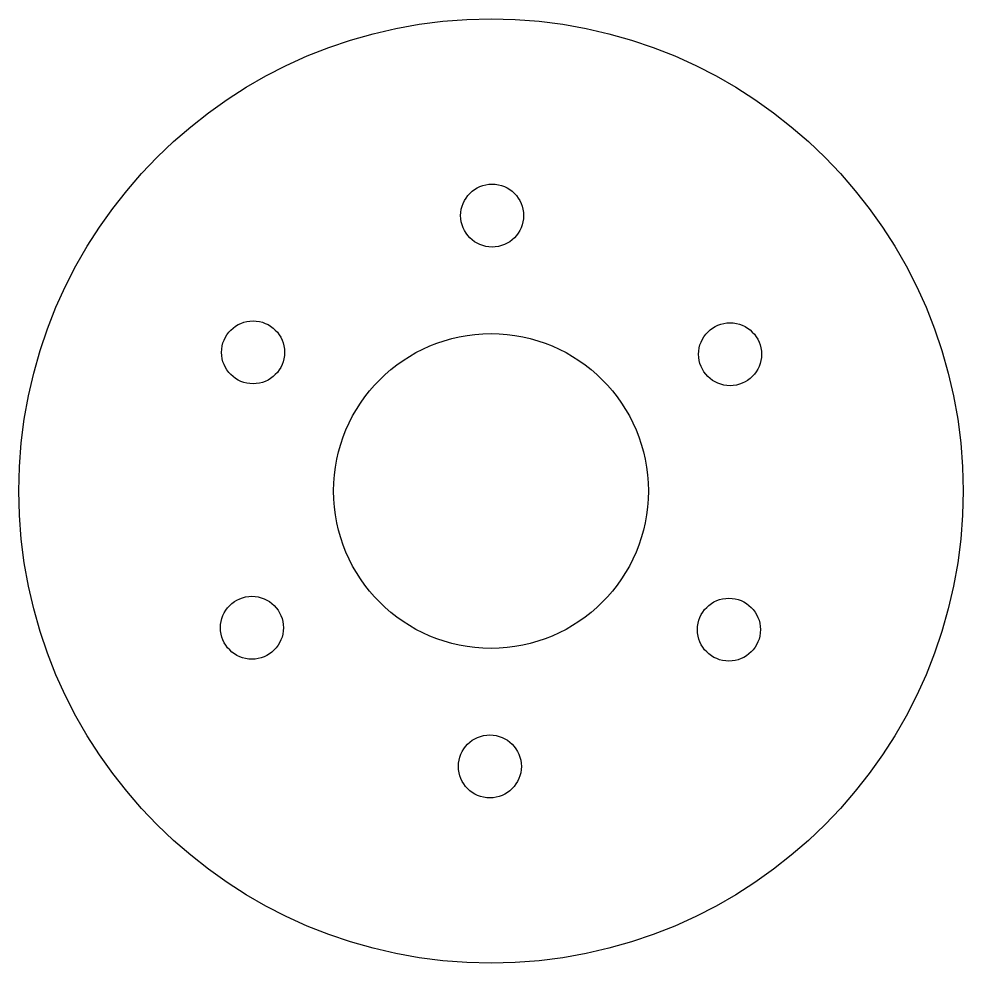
# Model space of a CAD drawing. Header units: millimetres. Extents: x 36 to 126, y -93 to -3.
import ezdxf

# ---------------------------------------------------------------- set-up
doc = ezdxf.new("R2010")
doc.units = ezdxf.units.MM
doc.layers.get('0').update_dxf_attribs({"linetype": 'CONTINUOUS'})

msp = doc.modelspace()

# ---------------------------------------------------------------- linework, layer by layer
for centre, radius in [((81, -48), 45), ((81.106, -21.75), 3), ((58.32, -34.783), 3), ((103.786, -34.967), 3), ((81, -48), 15), ((58.214, -61.033), 3), ((103.68, -61.217), 3), ((80.894, -74.25), 3)]:
    msp.add_circle(centre, radius)

doc.saveas('drawing.dxf')
